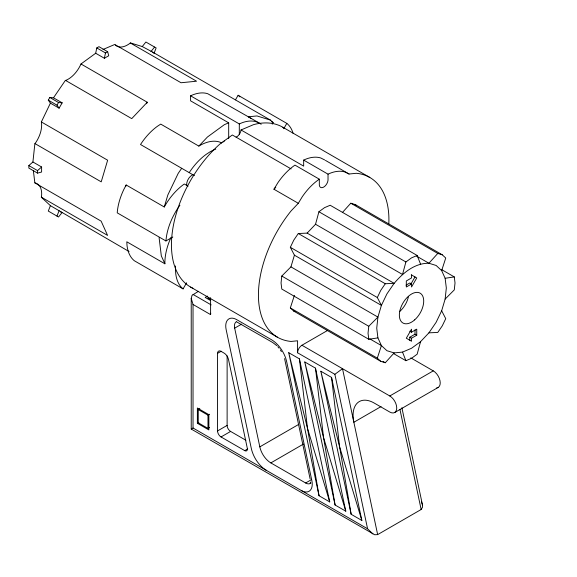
<?xml version="1.0" encoding="UTF-8"?>
<svg xmlns="http://www.w3.org/2000/svg" width="577" height="577" viewBox="0 0 577 577"><rect width="100%" height="100%" fill="white"/><g stroke="black" fill="none" stroke-linecap="round" stroke-linejoin="round"><path stroke-width="0.87" d="M310.433 481.997L310.231 483.302M32.911 161.986L41.609 167.005L41.609 172.025L37.548 173.114L28.85 168.095L28.85 165.585L32.911 161.986L34.851 143.875L36.286 141.776A21.904 12.644 -60 0 0 41.364 121.949L50.401 103.139L48.295 100.153L49.831 97.484L53.473 97.816L62.172 102.836L59.099 108.166L50.401 103.139M441.657 270.599L445.74 258.027L442.285 254.818L437.777 253.433L428.927 263.249C414.611 263.025 402.926 273.044 394.134 283.336L307.144 233.115L298.295 233.519L293.794 240.111L290.332 247.309L294.414 255.178L290.938 266.87L281.792 276.051L281.049 282.975L281.792 289.048L368.775 339.269L377.921 337.891L381.397 345.573L386.929 350.701L394.134 352.922L402.522 352.093L411.531 348.263L420.532 341.692L428.927 332.835L436.133 322.291L441.657 310.779L445.134 299.081L446.324 287.995L445.134 278.287L441.657 270.599L436.133 265.47L428.927 263.249L416.5 256.073M298.295 233.519L385.277 283.74L394.134 283.336L386.929 293.881L381.397 305.392L377.921 317.09L368.775 326.272L368.039 333.196L368.775 339.269M401.888 407.737L422.544 505.286L422.552 507.125L421.145 509.498L377.654 534.612L374.711 534.749L191.225 429.057L191.225 298.41L192.047 295.337L198.459 291.291M129.068 251.543L50.401 205.657L41.364 197.276L41.638 195.048A21.933 12.665 -60 0 0 34.851 182.873L33.343 170.532M95.688 53.25L96.777 47.927L98.948 46.672L107.654 51.699L108.736 55.76L104.387 58.27L95.688 53.25L80.982 63.982A21.904 12.644 -60 0 1 67.04 79.821L65.244 80.585L53.473 97.816M104.387 58.27L105.476 52.954L107.654 51.699M307.144 233.115L315.54 224.258L318.915 211.752L324.548 207.648L330.174 205.253L417.157 255.474L420.532 264.078M417.157 255.474L411.531 257.869L405.898 261.972L402.522 274.479L315.54 224.258M420.532 341.692L417.157 354.199L411.531 358.31L405.898 360.697L393.471 353.528M125.678 186.645L126.168 184.993L164.272 206.984L164.532 206.487A46.167 26.65 -60 0 1 184.301 183.998L188.088 186.183M164.272 206.984L167.842 194.968L178.206 173.381L181.69 168.289M394.134 352.922L385.277 362.745L380.777 361.353L293.794 311.133L290.332 307.93L294.414 295.352M380.777 361.353L377.322 358.151L381.397 345.573L369.749 338.843M50.401 205.657L48.295 211.074L58.529 216.988L62.172 212.451L60.434 211.918M56.993 216.101L59.099 210.677M294.414 255.178L381.397 305.392L377.322 297.523L380.777 290.332L385.277 283.74M126.168 184.993L123.976 189.155A46.167 26.65 -60 0 0 117.225 212.841L165.938 240.962L172.804 236.996M319.326 179.18A46.167 26.65 -60 0 0 302.189 196.872L298.309 203.299L273.952 189.242L277.833 182.808A46.167 26.65 -60 0 1 294.97 165.116L319.326 179.18L319.326 185.203A6.203 3.585 -60 0 0 323.675 187.099A6.203 3.585 -60 0 0 328.024 180.183L328.024 174.16L303.668 160.096L303.668 166.126L241.042 129.962A6.203 3.585 -60 0 1 236.116 137.167M59.099 108.166L56.993 105.173L58.529 102.511L62.172 102.836M235.481 99.835L238.113 95.27L286.827 123.391A46.167 26.65 -60 0 1 293.116 133.359M272.243 124.149L273.137 122.591L270.469 120.117L152.696 52.118L142.252 46.557L130.481 42.922L128.685 44.234A21.904 12.644 -60 0 1 118.22 46.701M170.936 237.587A46.167 26.65 -60 0 0 164.871 263.343L164.899 263.79L126.796 241.792L127.019 245.499A46.167 26.65 -60 0 0 134.362 260.768L183.075 288.889L186.595 282.795M283.747 128.721L286.827 123.391M410.658 284.483L415.007 276.953M142.252 46.557L145.894 42.027L156.129 47.934L154.03 53.358L152.696 52.118M150.95 51.577L154.593 47.047M342.529 212.372L350.794 203.212L355.295 204.597L442.285 254.818M80.982 63.982L147.265 102.244L131.744 118.631L65.461 80.362M194.42 175.639L140.514 144.517A46.167 26.65 -60 0 1 157.406 126.284L160.731 124.105L198.834 146.104L207.453 137.001L224.338 124.682L228.687 122.836L228.687 138.552M273.952 189.242L275.77 187.323M298.309 203.299L291.053 210.958A92.262 53.264 -60 0 0 291.053 341.433L297.581 340.791L297.581 352.785L334.862 374.307L367.578 528.792L372.901 533.949M445.134 299.081L454.279 289.906L455.022 282.975L454.279 276.902L441.852 269.733M334.862 374.307L342.514 368.681L377.654 534.612M37.548 173.114L37.548 170.604L41.609 167.005M198.834 146.104L199.231 145.837A46.167 26.65 -60 0 1 219.988 142.158L221.503 143.038M207.532 296.095L205.203 297.443L210.562 300.538M310.902 483.014A9.34 5.395 60 0 1 305.644 482.992L270.851 462.905A16.199 9.355 60 0 1 259.816 446.858L234.673 328.147L241.669 324.115M247.706 448.949L244.763 450.651L221.034 436.955A4.919 2.842 60 0 1 217.558 430.925L217.558 353.355L221.236 351.227M297.581 352.785A6.152 3.549 -60 0 1 301.93 345.248L327.556 330.455M406.064 285.132L409.785 282.975L411.531 283.978L411.531 286.993L416.745 277.955L411.278 274.796M411.531 283.978L406.309 286.993L406.309 280.97L411.531 277.955L411.531 274.94M209.545 427.514L207.987 428.415L198.243 422.79L198.243 409.533L199.801 408.631M198.243 409.533L207.987 415.159L209.545 414.257M197.377 423.294L208.86 429.923L208.86 414.654L197.377 408.026L197.377 423.294L198.798 422.472M191.225 429.057L193.028 428.011L193.028 304.468L191.225 298.41M217.558 430.925L227.122 425.4L227.122 355.85M221.034 436.955L230.605 431.43L245.91 440.265M409.785 331.191L411.531 332.193L416.745 329.178L416.745 335.208L411.531 338.216L409.785 337.213L409.785 340.228M409.785 337.213L415.007 334.198L416.745 335.208M259.816 446.858L298.648 424.434M270.851 462.905L303.466 444.066M301.93 345.248L389.785 395.973L433.277 370.86A9.838 5.683 60 0 1 439.999 380.697A9.838 5.683 60 0 1 436.753 387.867M381.044 406.569L353.86 422.263A29.896 17.26 60 0 1 374.228 403.063L389.785 412.043A9.838 5.683 60 0 0 396.738 408.026A9.838 5.683 60 0 0 389.785 395.973M394.704 412.533L438.195 387.419M305.644 482.992L311.082 479.848M102.995 49.478L114.751 44.479L181.034 82.749L196.548 81.213L130.265 42.943M241.042 129.962L253.577 124.632A92.262 53.264 -60 0 1 284.295 128.152M192.92 174.773L192.047 175.141A7.624 4.407 -60 0 0 186.652 184.481L186.768 185.426M445.134 278.287L454.279 276.902M228.687 122.836L190.59 100.838L190.59 95.818A46.167 26.65 -60 0 1 207.727 93.719L248.334 116.799L256.96 115.941L270.469 120.117M325.442 160.392L349.042 174.016L356.29 173.295A92.262 53.264 -60 0 1 388.819 223.84M428.927 332.835L437.777 332.431L442.285 325.839L445.74 318.648L441.657 310.779M236.693 321.879L272.676 342.493L276.816 345.659M293.794 311.133L295.294 311.594M248.334 116.799L259.246 123.052A46.167 26.65 -60 0 1 261.165 124.307M259.246 123.052L256.44 121.841A46.167 26.65 -60 0 0 239.304 123.94L190.59 95.818M282.824 127.243L369.807 177.464M271.587 121.689L273.137 122.591M96.777 47.927L105.476 52.954M350.794 203.212L437.777 253.433M291.104 168.91L232.343 134.989L219.808 144.127A92.262 53.264 -60 0 0 173.28 226.04A92.262 53.264 -60 0 0 192.869 288.248M318.915 211.752L405.898 261.972M49.831 97.484L58.529 102.511M48.295 100.153L56.993 105.173M290.332 247.309L377.322 297.523M41.364 121.949L107.647 160.218L101.22 181.849L34.937 143.579M290.938 266.87L377.921 317.09L376.738 328.176L377.921 337.891M281.792 276.051L368.775 326.272M410.802 357.884L433.277 370.86M290.332 307.93L377.322 358.151M382.948 361.397L385.277 362.745M28.85 165.585L37.548 170.604M34.851 182.873L101.134 221.142L107.589 235.409L41.306 197.139M190.561 287.043L277.544 337.264M207.814 297.941L210.771 299.651M193.028 294.429L211.168 304.901M288.731 352.691L299.434 358.88L329.727 501.918L319.023 495.737L288.731 352.691L307.491 428.307L329.727 501.918M304.786 361.967L315.496 368.148L345.789 511.193L335.086 505.012L304.786 361.967L323.553 437.582L345.789 511.193M320.848 371.242L331.559 377.423L361.851 520.461L351.148 514.28L320.848 371.242L339.608 446.858L361.851 520.461M193.028 304.468L210.598 314.616A6.152 3.549 -60 0 1 210.742 313.232M193.028 428.011L367.578 528.792M349.042 174.016L345.161 172.061A46.167 26.65 -60 0 0 328.024 174.16M324.685 159.952L320.805 157.997A46.167 26.65 -60 0 0 303.668 160.096M355.295 204.597L356.449 205.672M277.782 346.654L279.088 348.205M280.307 349.864L281.432 351.617M164.899 263.79L161.322 255.892L159.101 237.681M421.419 501.651L422.544 505.286M402.522 352.093L405.898 360.697M284.576 358.613L310.13 478.924M399.955 409.446L421.145 509.498M351.148 514.28L339.608 446.858L331.559 377.423M335.086 505.012L323.553 437.582L315.496 368.148M319.023 495.737L307.491 428.307L299.434 358.88M415.007 329.9L415.007 334.198M411.531 332.193L411.531 329.178L406.309 338.216L411.531 341.231L411.531 338.216M239.304 123.94L239.304 134.513M210.598 297.696L210.598 314.616M207.987 415.159L207.987 428.415M117.434 46.42A21.904 12.644 -60 0 1 115.342 45.085M183.075 288.889A46.167 26.65 -60 0 1 175.733 273.628L175.48 269.466A46.167 26.65 -60 0 1 175.588 265.961M189.227 172.638A46.167 26.65 -60 0 1 206.119 154.405L209.84 151.967A46.167 26.65 -60 0 1 215.791 149.097M222.946 142.072A7.624 4.407 -60 0 1 224.338 141.055M238.113 95.27A46.167 26.65 -60 0 1 239.816 96.857M147.265 102.244A21.904 12.644 -60 0 1 146.58 103.716M165.938 240.962A46.167 26.65 -60 0 1 172.689 217.277L175.148 212.61A46.167 26.65 -60 0 1 179.901 205.246M248.637 116.929A46.167 26.65 -60 0 1 251.146 118.667M230.605 431.43A4.919 2.842 60 0 1 227.122 425.4M244.763 450.651A3.736 2.157 60 0 0 247.302 448.25L228.514 359.536A6.477 3.743 60 0 0 224.1 353.117L221.034 351.343A4.919 2.842 60 0 0 217.558 353.355M301.295 490.522A15.492 8.944 60 0 0 311.847 480.569L286.704 361.866A22.352 12.903 60 0 0 271.486 339.723L236.693 319.636A15.492 8.944 60 0 0 226.141 329.59L251.276 448.3A22.352 12.903 60 0 0 266.502 470.435M234.673 328.147A9.34 5.395 60 0 1 236.455 321.641M408.502 296.398A17.223 9.946 -60 0 1 399.89 311.313M414.683 319.853A17.223 9.946 -60 0 0 420.143 293.174A17.223 9.946 -60 0 0 399.767 311.241A17.223 9.946 -60 0 0 414.683 319.853"/></g></svg>
